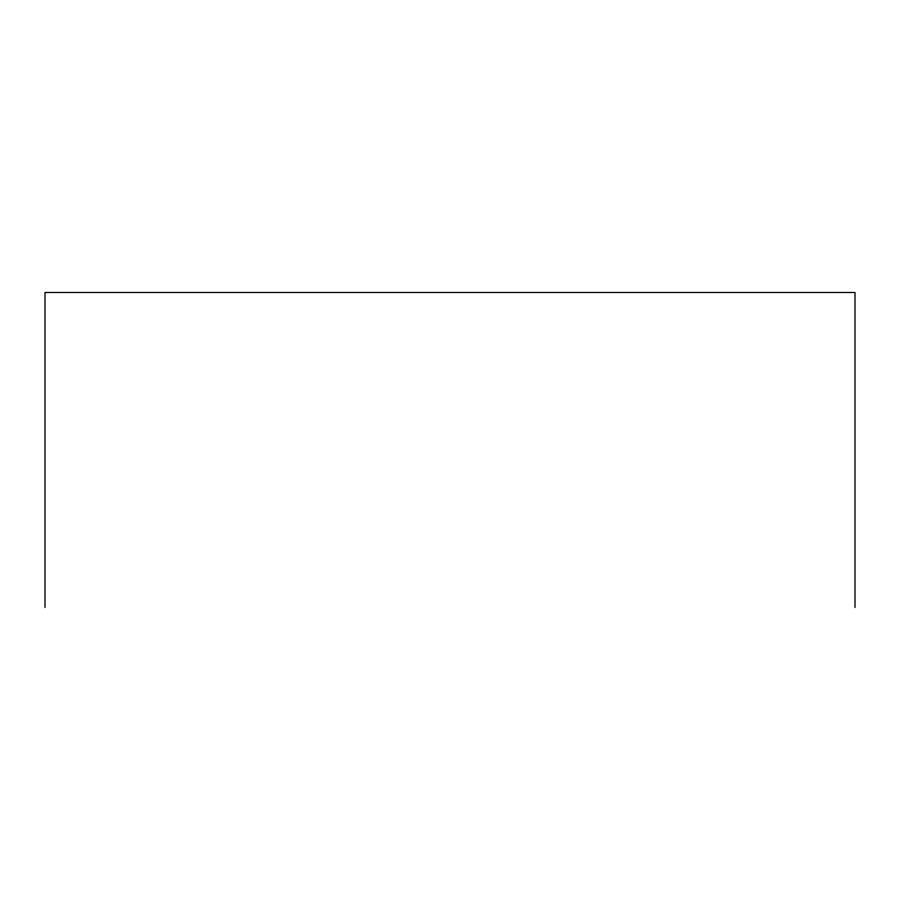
<?xml version="1.0" encoding="UTF-8"?>
<svg xmlns="http://www.w3.org/2000/svg" width="900" height="900" viewBox="0 0 900 900"><rect width="100%" height="100%" fill="white"/><g stroke="black" fill="none" stroke-linecap="round" stroke-linejoin="round"><path stroke-width="1.35" d="M855 607.511L855 292.489L45 292.489L45 607.511"/></g></svg>
